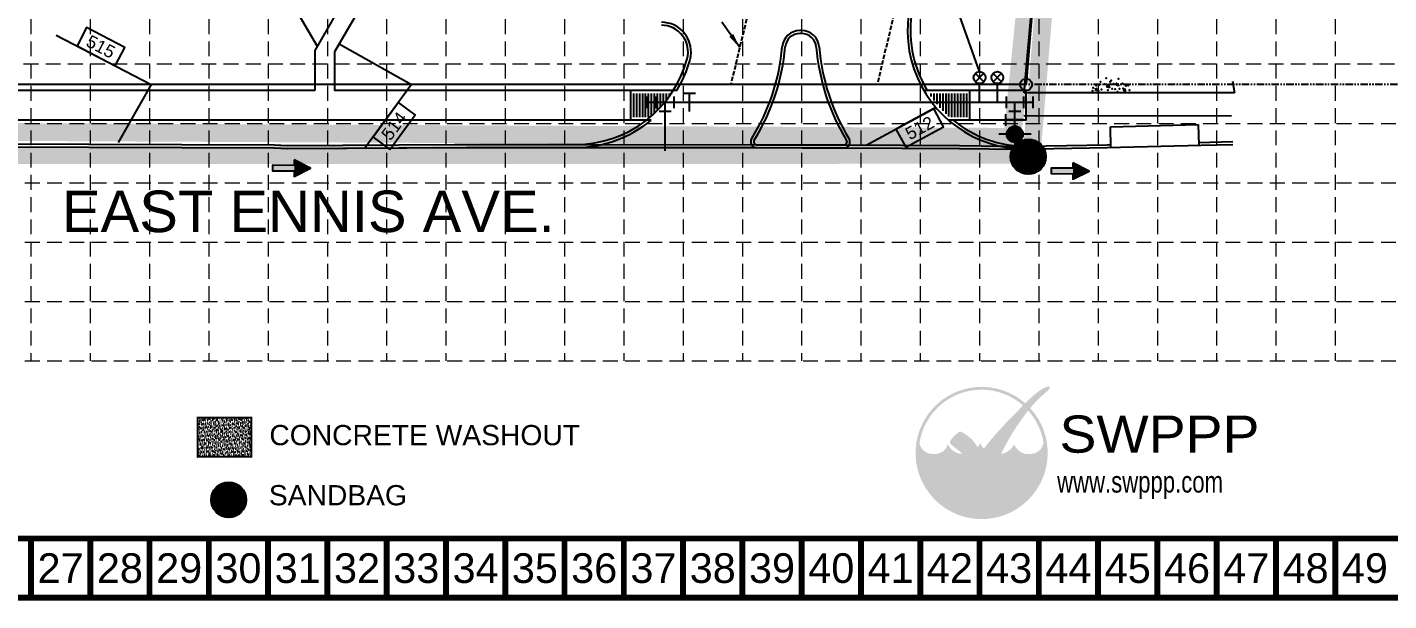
# Model space of a CAD drawing. Header units: inches. Extents: x -9366 to -8725, y -7062 to -6661.
# Drawn here: x -9096.4 to -8866.8, y -7062.1 to -6965.5 of the extents above; entities that cross this region are included whole.
import ezdxf
from ezdxf.enums import TextEntityAlignment as Align

# ---------------------------------------------------------------- set-up
doc = ezdxf.new("R2010")
doc.units = ezdxf.units.IN
doc.header["$MEASUREMENT"] = 0
for name, pattern in [('DASHED', [0.75, 0.5, -0.25]), ('HIDDEN', [0.375, 0.25, -0.125]), ('MEDDASH', [1, 0.75, -0.25]), ('PHANTOM', [2.5, 1.25, -0.25, 0.25, -0.25, 0.25, -0.25])]:
    doc.linetypes.add(name, pattern=pattern)
for name, color, linetype in [('ADJOINERS', 7, 'PHANTOM'), ('ARROWS', 252, 'Continuous'), ('BASE', 7, 'Continuous'), ('BOUNDARY', 1, 'Continuous'), ('EC', 7, 'DASHED'), ('ECURB', 2, 'Continuous'), ('FH', 7, 'Continuous'), ('FIRELANE', 2, 'MEDDASH'), ('FLOW', 7, 'Continuous'), ('GRID', 254, 'HIDDEN'), ('LEGEND', 7, 'Continuous'), ('LIMITS OF DISTURBANCE', 1, 'HIDDEN'), ('LOGO', 7, 'Continuous'), ('PCONT', 3, 'Continuous'), ('PCURB', 6, 'Continuous'), ('PSW', 7, 'Continuous'), ('PWAT', 3, 'Continuous'), ('SERVICES', 6, 'Continuous'), ('STNAME', 1, 'Continuous')]:
    doc.layers.add(name, color=color, linetype=linetype)
doc.styles.add("L200'", font='ARIAL.TTF', dxfattribs={"height": 0.001969})
doc.styles.add('LOGO1', font='ROCKEB.TTF', dxfattribs={"height": 25})
doc.styles.get("Standard").update_dxf_attribs({"font": 'ARIAL.TTF'})
doc.styles.add('TEXT100', font='simplex.shx', dxfattribs={"height": 1.76})
doc.dimstyles.get("Standard").update_dxf_attribs({"dimtxt": 0.18, "dimasz": 0.18, "dimexe": 0.18, "dimexo": 0.0625, "dimgap": 0.09, "dimtad": 0, "dimtih": 1, "dimtoh": 1, "dimdec": 4, "dimzin": 0, "dimdsep": 46, "dimtxsty": 'Standard', "dimcen": 0.09, "dimadec": 0, "dimazin": 0, "dimtfac": 1, "dimtdec": 4, "dimtofl": 0, "dimtmove": 0, "dimatfit": 3, "dimfxl": 0, "dimtolj": 1, "dimtzin": 0, "dimarcsym": 0})

# ---------------------------------------------------------------- blocks, each defined once
blk = doc.blocks.new('FP')
at = {"linetype": 'Continuous'}
for p, q in [((0, 0.0547), (0, 0.1094)), ((-0.1094, 0), (-0.0547, 0)), ((0.0547, 0), (0.1094, 0))]:
    blk.add_line(p, q, dxfattribs=at)
blk.add_circle((0, 0), 0.0547, dxfattribs=at)
blk = doc.blocks.new('new logo')
at = {"layer": 'LOGO'}
h = blk.add_hatch(color=170, dxfattribs=at)
h.paths.add_polyline_path([(67.4, 44.1), (66.8, 44.7), (66.3, 45.2), (66, 45.8), (65.5, 46.4), (65.1, 47.2), (64.7, 47.9), (64.4, 48.5), (64.2, 49), (63.9, 49.6), (63.7, 50.1), (63.3, 51), (62.9, 52), (62.6, 52.8), (62.4, 53.3), (62.2, 53.7), (62.1, 54.2), (61.9, 54.7), (61.7, 55.2), (61.5, 55.7), (61.3, 56.3), (61, 56.8), (60.8, 57.4), (60.5, 57.9), (60.2, 58.5), (60, 59.1), (59.7, 59.6), (59.3, 60.2), (59, 60.8), (58.7, 61.3), (58.3, 61.9), (58, 62.4), (57.6, 62.9), (57.3, 63.4), (56.9, 63.9), (56.6, 64.3), (56.3, 64.7), (55.9, 65.1), (55.6, 65.5), (55.2, 65.9), (54.9, 66.2), (54, 66.2), (52.9, 66.3), (52, 66.5), (51.5, 66.6), (50.9, 66.8), (50.3, 67), (49.4, 67.4), (48.3, 67.9), (47.3, 68.6), (46.5, 69.3), (45.7, 70), (45, 70.8), (44.4, 71.5), (44, 72.2), (43.6, 72.7), (43.4, 72.9), (43.2, 73.2), (43.1, 73.4), (43, 73.5), (42.8, 73.7), (42.7, 73.7), (42.7, 73.8), (42.6, 73.8), (42.5, 73.7), (42.5, 73.6), (42.4, 73.5), (42.4, 73.4), (42.3, 73.2), (42.2, 72.8), (42, 72.1), (41.7, 71.5), (41.4, 70.9), (41, 70.3), (40.5, 69.8), (40, 69.2), (39.4, 68.7), (38.8, 68.2), (38.1, 67.7), (37.3, 67.3), (36.5, 66.9), (35.7, 66.6), (34.9, 66.3), (34, 66.1), (33, 66), (31.9, 65.9), (30.8, 65.9), (29.6, 65.9), (28.6, 66), (27.6, 66.1), (26.7, 66.4), (25.8, 66.7), (25, 67.1), (24.1, 67.6), (23.2, 68.2), (22.4, 68.9), (21.8, 69.5), (21.4, 69.9), (21, 70.4), (20.6, 70.9), (20.2, 71.5), (19.9, 72.1), (19.5, 72.9), (19.2, 73.8), (18.9, 74.8, -0.595729), (106.3, 106.8), (107, 107.5), (107.5, 108), (108.1, 108.6, 37.93689), (112.3, 104.5), (112.1, 104.2), (111.6, 103.7), (111.1, 103.1), (110.6, 102.5, -0.146449), (123.6, 75), (123.3, 74.5), (123.1, 74), (122.9, 73.5), (122.8, 73.1), (122.5, 72.4), (122.2, 71.7), (121.9, 71.1), (121.5, 70.5), (121.1, 70), (120.7, 69.5), (120.2, 69), (119.6, 68.6), (119, 68.1), (118.4, 67.7), (117.8, 67.4), (117.1, 67), (116.5, 66.7), (115.8, 66.5), (115, 66.3), (114.3, 66.1), (113.5, 66), (112.7, 65.9), (111.9, 65.8), (111.1, 65.8), (110.3, 65.8), (109.4, 65.9), (108.6, 66), (107.7, 66.2), (106.8, 66.4), (105.9, 66.7), (105.1, 67.1), (104.3, 67.5), (103.5, 68), (102.8, 68.6), (102.1, 69.3), (101.4, 70), (100.8, 70.7), (100.2, 71.4), (99.8, 72), (99.5, 72.5), (99.4, 72.8), (99.3, 73), (99.1, 73.2), (99, 73.4), (98.9, 73.5), (98.8, 73.6), (98.7, 73.6), (98.6, 73.6), (98.5, 73.5), (98.4, 73.4), (98.4, 73.3), (98.3, 73.2), (98.2, 73), (98.1, 72.8), (97.8, 72.4), (97.4, 71.8), (96.9, 71.1), (96.4, 70.5), (95.9, 70.1), (95.4, 69.6), (94.8, 69.1), (94.2, 68.6), (93.5, 68.2), (92.8, 67.7), (91.9, 67.3), (91, 66.9), (90.1, 66.6), (89.4, 66.4), (88.6, 66.2), (87.8, 66.1), (87.6, 65.6), (87.4, 65.1), (87.1, 64.4), (86.9, 63.8), (86.6, 63), (86.3, 62.2), (85.9, 61.3), (85.6, 60.4), (85.3, 59.5), (84.9, 58.6), (84.6, 57.7), (84.2, 56.7), (83.9, 55.8), (83.5, 54.9), (83.2, 54), (82.9, 53.2), (82.6, 52.4), (82.3, 51.6), (82.1, 51), (81.9, 50.3), (81.6, 49.8), (81.3, 48.9), (80.9, 48.1), (80.5, 47.3), (80.1, 46.6), (79.6, 45.9), (79.1, 45.4), (78.6, 44.8), (78.1, 44.3), (77.6, 43.9), (77, 43.5), (76.5, 43.1), (75.9, 42.8), (75.3, 42.6), (74.6, 42.3), (73.7, 42.1), (73, 41.9), (72.2, 41.9), (71.6, 42), (70.9, 42.2), (70.1, 42.5), (69.4, 42.8), (68.7, 43.1), (68, 43.5)])
h.paths.add_polyline_path([(71.8, 72), (70.7, 73.9), (70.1, 75.2), (69.7, 74.3), (68.7, 72.6), (67.9, 71.7), (67.9, 71.5), (68.1, 71.2), (68.3, 71), (68.4, 70.8), (68.5, 70.6), (68.7, 70.4), (68.8, 70.2), (68.9, 70.1), (69, 70), (69.1, 69.8), (69.3, 69.7), (69.4, 69.7), (69.5, 69.6), (69.6, 69.5), (69.7, 69.5), (69.8, 69.4), (69.9, 69.4), (70.1, 69.3), (70.2, 69.3), (70.3, 69.2), (70.4, 69.2), (70.5, 69.2), (70.6, 69.2), (70.8, 69.2), (70.9, 69.2), (71, 69.2), (71.1, 69.2), (71.2, 69.2), (71.3, 69.2), (71.4, 69.2), (71.5, 69.2), (71.6, 69.2), (71.7, 69.3), (71.8, 69.3), (71.9, 69.3), (72, 69.4), (72.1, 69.5), (72.2, 69.5), (72.3, 69.6), (72.5, 69.6), (72.6, 69.7), (72.7, 69.8), (72.8, 69.9), (72.9, 70), (73, 70.1), (73.1, 70.2), (73.2, 70.3), (73.3, 70.4), (72.5, 71.1)], flags=17)
blk.add_hatch(color=240, dxfattribs=at).paths.add_polyline_path([(117.7, 117.3), (118.9, 118.2), (119.8, 118.9), (120.6, 119.5), (121.3, 119.9), (121.9, 120.3), (122.4, 120.6), (122.8, 120.9), (123.1, 121.1), (123.4, 121.3), (123.7, 121.4), (124, 121.6), (124.2, 121.7), (124.4, 121.8), (124.6, 121.9), (124.8, 121.9), (125, 122), (125.2, 122.1), (125.4, 122.2), (125.6, 122.2), (125.8, 122.3), (125.9, 122.4), (126.1, 122.4), (126.3, 122.5), (126.4, 122.5), (126.6, 122.6), (126.7, 122.6), (126.8, 122.7), (126.9, 122.7), (127.1, 122.7), (127.2, 122.8), (127.3, 122.8), (127.4, 122.8), (127.5, 122.8), (127.6, 122.8), (127.7, 122.8), (127.8, 122.8), (127.9, 122.8), (128, 122.8), (128.1, 122.8), (128.1, 122.8), (128.2, 122.8), (128.3, 122.8), (128.4, 122.8), (128.4, 122.7), (128.5, 122.7), (128.5, 122.7), (128.6, 122.7), (128.6, 122.6), (128.7, 122.6), (128.7, 122.6), (128.7, 122.5), (128.7, 122.5), (128.8, 122.4), (128.8, 122.4), (128.8, 122.3), (128.8, 122.3), (128.8, 122.2), (128.8, 122.1), (128.8, 122.1), (128.8, 122), (128.8, 121.9), (128.8, 121.8), (128.8, 121.8), (128.8, 121.7), (128.8, 121.6), (128.7, 121.5), (128.7, 121.4), (128.7, 121.3), (128.6, 121.3), (128.6, 121.2), (128.5, 121.1), (128.4, 121), (128.4, 120.8), (128.3, 120.7), (128.2, 120.6), (128.1, 120.4), (128, 120.3), (127.8, 120.1), (127.7, 120), (127.6, 119.8), (127.4, 119.6), (127.3, 119.4), (127.1, 119.2), (126.8, 119), (126.6, 118.8), (126.3, 118.5), (125.9, 118.2), (125.5, 117.9), (125.1, 117.5), (124.6, 117), (124, 116.6), (123.5, 116.1), (122.9, 115.6), (122.3, 115.1), (121.7, 114.5), (121.1, 114), (120.6, 113.5), (120, 113), (119.5, 112.5), (119, 112), (118.5, 111.5), (118, 111), (117.5, 110.5), (117, 109.9), (116.5, 109.4), (116, 108.8), (115.5, 108.3), (115, 107.7), (114.5, 107.1), (114, 106.6), (113.5, 106), (113, 105.4), (112.5, 104.8), (112.1, 104.2), (111.6, 103.7), (111.1, 103.1), (110.6, 102.4), (110.1, 101.8), (109.6, 101.1), (109, 100.4), (108.5, 99.7), (107.9, 98.9), (107.3, 98.1), (106.7, 97.3), (106, 96.4), (105.4, 95.6), (104.8, 94.7), (104.2, 93.9), (103.6, 93.1), (103.1, 92.3), (102.5, 91.5), (102, 90.6), (101.4, 89.8), (100.9, 89), (100.3, 88.2), (99.8, 87.3), (99.2, 86.5), (98.6, 85.6), (98.1, 84.7), (97.5, 83.8), (96.9, 82.9), (96.4, 82), (95.9, 81.1), (95.4, 80.3), (94.9, 79.5), (94.5, 78.7), (94, 78), (93.6, 77.2), (93.2, 76.5), (92.8, 75.8), (92.4, 75), (92, 74.3), (91.6, 73.5), (91.2, 72.8), (90.8, 72), (90.4, 71.3), (90, 70.6), (89.6, 69.9), (89.3, 69.3), (89, 68.7), (88.8, 68.2), (88.5, 67.7), (88.3, 67.3), (88.1, 66.9), (88, 66.5), (87.8, 66.1), (87.6, 65.6), (87.4, 65.1), (87.1, 64.4), (86.9, 63.8), (86.6, 63), (86.3, 62.2), (85.9, 61.3), (85.6, 60.4), (85.3, 59.5), (84.9, 58.6), (84.6, 57.7), (84.2, 56.7), (83.9, 55.8), (83.5, 54.9), (83.2, 54), (82.9, 53.2), (82.6, 52.4), (82.3, 51.6), (82.1, 51), (81.9, 50.3), (81.6, 49.8), (81.4, 49.2), (81.2, 48.7), (81, 48.3), (80.8, 47.9), (80.6, 47.5), (80.4, 47.1), (80.2, 46.7), (80, 46.4), (79.7, 46.1), (79.5, 45.8), (79.2, 45.5), (79, 45.2), (78.7, 44.9), (78.5, 44.7), (78.2, 44.4), (78, 44.2), (77.7, 44), (77.4, 43.8), (77.2, 43.6), (76.9, 43.4), (76.6, 43.2), (76.3, 43), (76, 42.9), (75.7, 42.7), (75.5, 42.6), (75.2, 42.5), (74.9, 42.4), (74.6, 42.3), (74.3, 42.2), (74, 42.1), (73.8, 42.1), (73.5, 42), (73.2, 42), (73, 41.9), (72.7, 41.9), (72.5, 41.9), (72.2, 41.9), (72, 42), (71.8, 42), (71.5, 42.1), (71.3, 42.1), (71.1, 42.2), (70.8, 42.2), (70.6, 42.3), (70.4, 42.4), (70.1, 42.5), (69.9, 42.6), (69.6, 42.7), (69.4, 42.8), (69.2, 42.9), (68.9, 43), (68.7, 43.1), (68.5, 43.2), (68.2, 43.4), (68, 43.6), (67.8, 43.7), (67.6, 43.9), (67.4, 44.1), (67.2, 44.3), (67, 44.5), (66.8, 44.7), (66.6, 44.9), (66.5, 45.1), (66.3, 45.4), (66.1, 45.6), (65.9, 45.9), (65.7, 46.2), (65.4, 46.6), (65.2, 47), (65, 47.4), (64.7, 47.9), (64.4, 48.5), (64.2, 49), (63.9, 49.6), (63.7, 50.1), (63.4, 50.7), (63.2, 51.3), (63, 51.8), (62.8, 52.3), (62.6, 52.8), (62.4, 53.3), (62.2, 53.7), (62.1, 54.2), (61.9, 54.7), (61.7, 55.2), (61.5, 55.7), (61.3, 56.3), (61, 56.8), (60.8, 57.4), (60.5, 57.9), (60.2, 58.5), (60, 59.1), (59.7, 59.6), (59.3, 60.2), (59, 60.8), (58.7, 61.3), (58.3, 61.9), (58, 62.4), (57.6, 62.9), (57.3, 63.4), (56.9, 63.9), (56.6, 64.3), (56.3, 64.7), (55.9, 65.1), (55.6, 65.5), (55.2, 65.9), (54.9, 66.3), (54.5, 66.6), (54.1, 67), (53.7, 67.4), (53.3, 67.8), (52.8, 68.1), (52.4, 68.5), (51.9, 68.9), (51.4, 69.3), (50.9, 69.7), (50.5, 70), (50, 70.4), (49.5, 70.8), (49.1, 71.1), (48.7, 71.5), (48.2, 71.8), (47.8, 72.1), (47.5, 72.4), (47.1, 72.7), (46.8, 72.9), (46.6, 73.1), (46.3, 73.3), (46.1, 73.5), (45.9, 73.6), (45.7, 73.8), (45.6, 73.9), (45.5, 74), (45.3, 74.2), (45.2, 74.3), (45.1, 74.4), (45, 74.6), (45, 74.7), (44.9, 74.8), (44.8, 75), (44.8, 75.1), (44.8, 75.2), (44.7, 75.4), (44.7, 75.5), (44.7, 75.7), (44.7, 75.8), (44.7, 76), (44.7, 76.1), (44.7, 76.3), (44.8, 76.4), (44.8, 76.6), (44.9, 76.7), (44.9, 76.9), (45, 77.1), (45.1, 77.2), (45.2, 77.4), (45.3, 77.6), (45.4, 77.8), (45.6, 78), (45.7, 78.2), (45.9, 78.5), (46.1, 78.7), (46.3, 79), (46.6, 79.3), (46.8, 79.5), (47.1, 79.8), (47.3, 80.1), (47.6, 80.4), (47.9, 80.7), (48.2, 81), (48.5, 81.3), (48.8, 81.6), (49.2, 81.9), (49.5, 82.2), (49.8, 82.5), (50.1, 82.7), (50.4, 83), (50.7, 83.2), (51, 83.4), (51.2, 83.6), (51.5, 83.8), (51.7, 83.9), (51.9, 84.1), (52.1, 84.2), (52.2, 84.3), (52.4, 84.4), (52.5, 84.5), (52.7, 84.5), (52.8, 84.6), (53, 84.6), (53.1, 84.6), (53.2, 84.7), (53.3, 84.7), (53.5, 84.7), (53.6, 84.7), (53.7, 84.7), (53.8, 84.7), (54, 84.7), (54.1, 84.6), (54.2, 84.6), (54.3, 84.5), (54.5, 84.5), (54.6, 84.4), (54.7, 84.4), (54.9, 84.3), (55, 84.2), (55.2, 84.1), (55.3, 84.1), (55.5, 84), (55.7, 83.9), (55.9, 83.7), (56.1, 83.6), (56.4, 83.4), (56.7, 83.2), (57, 83), (57.3, 82.8), (57.7, 82.5), (58, 82.3), (58.4, 82), (58.8, 81.7), (59.2, 81.4), (59.6, 81.1), (60, 80.8), (60.4, 80.5), (60.8, 80.2), (61.2, 79.9), (61.5, 79.6), (61.9, 79.3), (62.3, 78.9), (62.6, 78.6), (63, 78.3), (63.3, 77.9), (63.7, 77.5), (64, 77.2), (64.3, 76.8), (64.6, 76.4), (64.9, 76), (65.2, 75.6), (65.5, 75.2), (65.8, 74.8), (66.1, 74.4), (66.4, 74), (66.7, 73.6), (66.9, 73.2), (67.2, 72.8), (67.4, 72.5), (67.6, 72.1), (67.8, 71.8), (67.9, 71.5), (68.1, 71.2), (68.3, 71), (68.4, 70.8), (68.5, 70.6), (68.7, 70.4), (68.8, 70.2), (68.9, 70.1), (69, 70), (69.1, 69.8), (69.3, 69.7), (69.4, 69.7), (69.5, 69.6), (69.6, 69.5), (69.7, 69.5), (69.8, 69.4), (69.9, 69.4), (70.1, 69.3), (70.2, 69.3), (70.3, 69.2), (70.4, 69.2), (70.5, 69.2), (70.6, 69.2), (70.8, 69.2), (70.9, 69.2), (71, 69.2), (71.1, 69.2), (71.2, 69.2), (71.3, 69.2), (71.4, 69.2), (71.5, 69.2), (71.6, 69.2), (71.7, 69.3), (71.8, 69.3), (71.9, 69.3), (72, 69.4), (72.1, 69.5), (72.2, 69.5), (72.3, 69.6), (72.5, 69.6), (72.6, 69.7), (72.7, 69.8), (72.8, 69.9), (72.9, 70), (73, 70.1), (73.1, 70.2), (73.2, 70.3), (73.3, 70.5), (73.5, 70.6), (73.6, 70.8), (73.7, 70.9), (73.9, 71.1), (74, 71.3), (74.2, 71.5), (74.3, 71.8), (74.5, 72), (74.7, 72.3), (74.9, 72.6), (75.1, 72.8), (75.3, 73.1), (75.6, 73.5), (75.8, 73.8), (76.1, 74.1), (76.4, 74.5), (76.7, 74.9), (77, 75.3), (77.3, 75.7), (77.7, 76.1), (78, 76.5), (78.4, 77), (78.8, 77.4), (79.2, 77.9), (79.6, 78.4), (80, 78.9), (80.5, 79.5), (81, 80), (81.5, 80.6), (82, 81.1), (82.5, 81.7), (83, 82.3), (83.6, 82.9), (84.1, 83.5), (84.7, 84.1), (85.2, 84.7), (85.7, 85.3), (86.2, 85.8), (86.7, 86.4), (87.2, 86.9), (87.7, 87.4), (88.1, 87.9), (88.6, 88.5), (89.1, 89), (89.5, 89.5), (90, 90.1), (90.5, 90.6), (91, 91.2), (91.5, 91.7), (92.1, 92.3), (92.6, 92.9), (93.2, 93.5), (93.8, 94.1), (94.4, 94.8), (95, 95.4), (95.6, 96), (96.3, 96.7), (96.9, 97.3), (97.6, 98), (98.2, 98.6), (98.8, 99.2), (99.4, 99.8), (100, 100.3), (100.5, 100.9), (101.1, 101.4), (101.6, 102), (102.1, 102.5), (102.7, 103.1), (103.2, 103.6), (103.7, 104.1), (104.2, 104.7), (104.8, 105.2), (105.3, 105.8), (105.9, 106.3), (106.4, 106.9), (107, 107.5), (107.5, 108), (108.1, 108.6), (108.7, 109.2), (109.3, 109.8), (109.9, 110.3), (110.4, 110.9), (111, 111.5), (111.6, 112), (112.2, 112.6), (112.8, 113.1), (113.4, 113.6), (114, 114.2), (114.6, 114.7), (115.3, 115.3), (116, 115.9), (116.8, 116.6)])
at = {"layer": 'LOGO', "style": 'LOGO1'}
for s, height, width, p in [('SWPPP', 31.32, 1.115, (137, 67)), ('www.swppp.com', 18.112, 0.77, (135, 33.4))]:
    blk.add_text(s, height=height, dxfattribs=dict(at, width=width)).set_placement(p)
blk = doc.blocks.new('arrow')
blk.add_lwpolyline([(-67, -25.4), (-59.3, -25.4), (-59.6, -56.1), (-51.9, -56.2), (-51.6, -25.5), (-44, -25.5), (-55.3, -2.4), (-67, -25.4)], close=True)
at = {"color": 254}
for points in [[(-44, -25.5), (-67, -25.4), (-55.3, -2.4), (-67, -25.4)], [(-59.6, -56.1), (-51.9, -56.2), (-59.3, -25.4), (-51.6, -25.5)]]:
    blk.add_solid(points, dxfattribs=at)

msp = doc.modelspace()

# ---------------------------------------------------------------- hatches: boundary and pattern name
h = msp.add_hatch()
h.set_pattern_fill('ANSI31', color=3, style=0)
h.set_pattern_definition([(45, (134.87233, 57.83384), (-0.0883883476, 0.0883883476), [])])
edge = h.paths.add_edge_path()
edge.add_arc((-8927.59, -6987.3), 2.97, 0, 360)
h = msp.add_hatch()
h.set_pattern_fill('ANSI31', color=3, style=0)
edge = h.paths.add_edge_path()
edge.add_arc((-9062.46, -7045.13), 2.97, 0, 360)
at = {"layer": 'BASE'}
h = msp.add_hatch(dxfattribs=at)
h.set_pattern_fill('AR-SAND', color=30, scale=0.263744, style=0)
h.set_pattern_definition([(37.5, (-8844.48437, -7057.66124), (-0.0166141, 0.50818815), [0, -0.4008908, 0, -0.44836475, 0, -0.42858395]), (7.5, (-8844.4844, -7057.66124), (0.466768, 0.744324), [0, -0.21627005, 0, -0.36132924, 0, -0.1384656]), (327.5, (-8844.80878, -7057.66124), (0.8213361, 0.0014925), [0, -0.131872, 0, -0.47473914, 0, -0.6197983]), (317.5, (-8844.8088, -7057.66124), (0.7928478, 0.2314816), [0, -0.065936, 0, -0.3112179, 0, -0.35605436])])
h.paths.add_polyline_path([(-9058.64, -7037.88), (-9058.64, -7031.29), (-9067.67, -7031.29), (-9067.67, -7037.88)])

# ---------------------------------------------------------------- linework, layer by layer
at = {"color": 3}
for centre in [(-8927.59, -6987.3), (-9062.46, -7045.13)]:
    msp.add_circle(centre, 2.97, dxfattribs=at)
at = {"layer": 'ADJOINERS'}
msp.add_line((-8820.31, -6975.15), (-8927.95, -6975.15), dxfattribs=at)
at = {"layer": 'BASE', "const_width": 1}
for points in [[(-9365.81, -7061.64), (-8725.81, -7061.64), (-8725.81, -6661.64), (-9365.81, -6661.64)], [(-9355.83, -7051.64), (-8735.78, -7051.66), (-8735.79, -6671.64), (-9355.7, -6671.63)]]:
    msp.add_lwpolyline(points, close=True, dxfattribs=at)
at = {"layer": 'BASE', "color": 30, "const_width": 0.33}
msp.add_lwpolyline([(-9067.67, -7037.88), (-9058.64, -7037.88), (-9058.64, -7031.29), (-9067.67, -7031.29)], close=True, dxfattribs=at)
at = {"layer": 'BASE', "const_width": 1}
for points in [[(-9095.81, -7061.64), (-9095.81, -7051.64)], [(-9085.81, -7061.64), (-9085.81, -7051.64)], [(-9075.81, -7061.64), (-9075.81, -7051.64)], [(-9065.81, -7061.64), (-9065.81, -7051.64)], [(-9055.81, -7061.64), (-9055.81, -7051.64)], [(-9045.81, -7061.64), (-9045.81, -7051.64)], [(-9035.81, -7061.64), (-9035.81, -7051.64)], [(-9025.81, -7061.64), (-9025.81, -7051.64)], [(-9015.81, -7061.64), (-9015.81, -7051.64)], [(-9005.81, -7061.64), (-9005.81, -7051.64)], [(-8995.81, -7061.64), (-8995.81, -7051.64)], [(-8985.81, -7061.64), (-8985.81, -7051.64)], [(-8975.81, -7061.64), (-8975.81, -7051.64)], [(-8965.81, -7061.64), (-8965.81, -7051.64)], [(-8955.81, -7061.64), (-8955.81, -7051.64)], [(-8945.81, -7061.64), (-8945.81, -7051.64)], [(-8935.81, -7061.64), (-8935.81, -7051.64)], [(-8925.81, -7061.64), (-8925.81, -7051.64)], [(-8915.81, -7061.64), (-8915.81, -7051.64)], [(-8905.81, -7061.64), (-8905.81, -7051.64)], [(-8895.81, -7061.64), (-8895.81, -7051.64)], [(-8885.81, -7061.64), (-8885.81, -7051.64)], [(-8875.81, -7061.64), (-8875.81, -7051.64)]]:
    msp.add_lwpolyline(points, dxfattribs=at)
at = {"layer": 'BOUNDARY', "color": 250}
for p, q in [((-8916.67, -6834.48), (-8927.95, -6975.15)), ((-8927.95, -6975.15), (-9168.46, -6975.15))]:
    msp.add_line(p, q, dxfattribs=at)
msp.add_circle((-8927.95, -6975.15), 1, dxfattribs=at)
at = {"layer": 'EC', "color": 200, "linetype": 'Continuous', "const_width": 3}
for points in [[(-8928.64, -6983.52), (-8930.22, -6983.52), (-8928.24, -6963.91)], [(-9112.37, -6983.08), (-8928.63, -6983.97), (-8928.63, -6983.97)]]:
    msp.add_lwpolyline(points, dxfattribs=at)
at = {"layer": 'ECURB', "color": 7}
for p, q in [((-8928.28, -6976.52), (-8926.3, -6954.59)), ((-8893.11, -6974.6), (-8892.78, -6976.57)), ((-8892.78, -6976.57), (-8928.28, -6976.52)), ((-8915.97, -6975.8), (-8916.35, -6975.99)), ((-8916.35, -6975.99), (-8916.1, -6976.23)), ((-8916.1, -6976.23), (-8915.97, -6975.8)), ((-8914.38, -6975.55), (-8914.08, -6975.01)), ((-8913.89, -6975.68), (-8914.38, -6975.55)), ((-8914.08, -6975.01), (-8913.89, -6975.68)), ((-8912.6, -6975.37), (-8912.53, -6974.95)), ((-8912.24, -6975.32), (-8912.6, -6975.37)), ((-8912.53, -6974.95), (-8912.24, -6975.32)), ((-8911.38, -6975.8), (-8911.5, -6976.29)), ((-8911.5, -6976.29), (-8911.13, -6976.23)), ((-8911.13, -6976.23), (-8911.38, -6975.8)), ((-8892.78, -6976.57), (-8892.78, -6976.57)), ((-8893.31, -6980.49, 511.75), (-8928.34, -6980.42, 511.75)), ((-9107.27, -6985.11), (-9054.71, -6985.31)), ((-9107.23, -6985.61), (-9054.72, -6985.81)), ((-9054.72, -6985.81), (-9052.58, -6985.94)), ((-9054.71, -6985.31), (-9052.57, -6985.44)), ((-9052.58, -6985.94), (-9022.37, -6985.76)), ((-9024.39, -6985.27), (-9022.37, -6985.26)), ((-9022.37, -6985.26), (-9012.42, -6985.24)), ((-9022.37, -6985.76), (-9012.42, -6985.74)), ((-9012.42, -6985.24), (-9003.97, -6985.25)), ((-9012.42, -6985.74), (-9003.97, -6985.75)), ((-9003.97, -6985.25), (-8973.4, -6985.28)), ((-9003.97, -6985.75), (-8973.4, -6985.78)), ((-8973.4, -6985.28), (-8965.72, -6985.29)), ((-8973.4, -6985.78), (-8965.72, -6985.79)), ((-8965.72, -6985.29), (-8958.67, -6985.32)), ((-8965.72, -6985.79), (-8958.67, -6985.82)), ((-8958.67, -6985.32), (-8939.18, -6985.41)), ((-8958.67, -6985.82), (-8939.18, -6985.91)), ((-8939.18, -6985.41), (-8927.98, -6985.57)), ((-8939.18, -6985.91), (-8929.21, -6986.05)), ((-8929.21, -6986.05), (-8914.26, -6985.78)), ((-8927.98, -6985.53), (-8914.27, -6985.28)), ((-8914.27, -6985.28), (-8913.67, -6985.26)), ((-8898.85, -6984.89), (-8893.08, -6984.73)), ((-8898.44, -6985.38), (-8893.06, -6985.23))]:
    msp.add_line(p, q, dxfattribs=at)
at = {"layer": 'ECURB', "color": 5}
for p, q in [((-8913.73, -6982.26), (-8898.93, -6981.89)), ((-8913.66, -6985.77), (-8913.73, -6982.26)), ((-8898.93, -6981.89), (-8898.83, -6985.39)), ((-8914.26, -6985.78), (-8898.44, -6985.38))]:
    msp.add_line(p, q, dxfattribs=at)
at = {"layer": 'ECURB', "color": 7}
for p in [(-8915.42, -6974.7), (-8914.44, -6974.09), (-8913.77, -6974.7), (-8913.58, -6974.46), (-8912.36, -6974.21), (-8916.77, -6976.23), (-8916.64, -6975.68), (-8916.16, -6975.32), (-8915.74, -6976.23), (-8915.61, -6975.2), (-8915.24, -6975.99), (-8914.75, -6975.07), (-8914.19, -6976.12), (-8913.46, -6975.87), (-8913.22, -6975.01), (-8912.91, -6975.93), (-8912.72, -6974.95), (-8912.53, -6976.35), (-8912.17, -6975.87), (-8911.67, -6974.95), (-8911.57, -6975.8), (-8911.13, -6975.37), (-8910.71, -6975.32), (-8910.52, -6976.12)]:
    msp.add_point(p, dxfattribs=at)
at = {"layer": 'FH', "const_width": 1.37, "flags": 128}
msp.add_lwpolyline([(-8929.16, -6983.51, 1), (-8930.52, -6983.52, 1)], format="xyb", close=True, dxfattribs=at)
at = {"layer": 'FH'}
msp.add_circle((-8929.84, -6983.52), 1.37, dxfattribs=at)
at = {"layer": 'FIRELANE', "color": 250}
for p, q in [((-8964.6, -6920.39), (-8977.76, -6975.15)), ((-8941.13, -6925.4), (-8953.08, -6975.15))]:
    msp.add_line(p, q, dxfattribs=at)
at = {"layer": 'GRID', "color": 252, "linetype": 'HIDDEN', "lineweight": 0, "ltscale": 10}
for p, q in [((-9095.81, -6671.64), (-9095.81, -7021.69)), ((-9085.81, -6671.64), (-9085.81, -7021.69)), ((-9075.81, -6671.64), (-9075.81, -7021.69)), ((-9065.81, -6671.64), (-9065.81, -7021.69)), ((-9055.81, -6671.64), (-9055.81, -7021.69)), ((-9045.81, -6671.64), (-9045.81, -7021.69)), ((-9035.81, -6671.64), (-9035.81, -7021.69)), ((-9025.81, -6671.64), (-9025.81, -7021.69)), ((-9015.81, -6671.64), (-9015.81, -7021.69)), ((-9005.81, -6671.64), (-9005.81, -7021.69)), ((-8995.81, -6671.64), (-8995.81, -7021.69)), ((-8985.81, -6671.64), (-8985.81, -7021.69)), ((-8975.81, -6671.64), (-8975.81, -7021.69)), ((-8965.81, -6671.64), (-8965.81, -7021.69)), ((-8955.81, -6671.64), (-8955.81, -7021.69)), ((-8945.81, -6671.64), (-8945.81, -7021.69)), ((-8935.81, -6671.64), (-8935.81, -7021.69)), ((-8925.81, -6671.64), (-8925.81, -7021.69)), ((-8915.81, -6671.64), (-8915.81, -7021.69)), ((-8905.81, -6671.64), (-8905.81, -7021.69)), ((-8895.81, -6671.64), (-8895.81, -7021.69)), ((-8885.81, -6671.64), (-8885.81, -7021.69)), ((-8875.81, -6671.64), (-8875.81, -7021.69)), ((-9355.81, -6971.64), (-8735.81, -6971.64)), ((-9355.58, -6981.69), (-8735.58, -6981.69)), ((-9355.58, -6991.69), (-8735.58, -6991.69)), ((-9355.58, -7001.69), (-8735.58, -7001.69)), ((-9355.58, -7011.69), (-8735.58, -7011.69)), ((-9355.58, -7021.69), (-8735.58, -7021.69))]:
    msp.add_line(p, q, dxfattribs=at)
at = {"layer": 'LIMITS OF DISTURBANCE', "ltscale": 50, "const_width": 3}
msp.add_lwpolyline([(-8927.02, -6987.04), (-8914.18, -6832.27), (-8931.7, -6832.45), (-8931.74, -6706.07), (-8815.35, -6714.92), (-8815.91, -6705.73), (-8820.91, -6700.85), (-8827.49, -6699.04), (-8976.52, -6691.21), (-9065.91, -6691.5), (-9154.25, -6691.72), (-9177.27, -6701.45), (-9182.79, -6707.79), (-9186.29, -6725.4), (-9185.13, -6963.57, 0.254888), (-9174.03, -6983.7), (-9170.71, -6985.15), (-9110.92, -6987.06), (-8929.04, -6987)], format="xyb", close=True, dxfattribs=at)
at = {"layer": 'PCONT', "color": 35}
for p, q in [((-9056.75, -6952.94), (-9047.53, -6968.69)), ((-8954.91, -6985.34), (-8943.18, -6979))]:
    msp.add_line(p, q, dxfattribs=at)
at = {"layer": 'PCONT', "color": 35, "elevation": 515}
msp.add_lwpolyline([(-9091.54, -6966.82), (-9075.51, -6975.15), (-9081.07, -6984.92)], dxfattribs=at)
msp.add_lwpolyline([(-9088.04, -6968.64), (-9081.61, -6971.98), (-9080, -6968.88), (-9086.43, -6965.53)], close=True, dxfattribs=at)
at = {"layer": 'PCONT', "color": 35}
msp.add_lwpolyline([(-9043.84, -6968.31), (-9031.61, -6975.15), (-9039.47, -6985.86)], dxfattribs=at)
for points in [[(-9035.29, -6986.08), (-9031, -6980.24), (-9033.82, -6978.17), (-9038.11, -6984.01)], [(-8948.25, -6985.72), (-8941.87, -6982.28), (-8943.54, -6979.2), (-8949.92, -6982.64)]]:
    msp.add_lwpolyline(points, close=True, dxfattribs=at)
at = {"layer": 'PCURB', "color": 7}
for p, q in [((-8965.84, -6966.03), (-8966.1, -6966.03)), ((-8965.84, -6966.53), (-8966.1, -6966.53)), ((-9052.57, -6985.44), (-9024.39, -6985.27)), ((-9052.56, -6985.94), (-9024.38, -6985.77))]:
    msp.add_line(p, q, dxfattribs=at)
for centre, radius, start, end in [((-8927.95, -6966.03), 20, 127.9164, 269.9103), ((-8927.95, -6966.03), 19.5, 127.9164, 211.2964), ((-8989.47, -6969.65), 5, 344.9101, 90), ((-8989.47, -6969.65), 4.5, 344.9101, 90), ((-8966.1, -6969.03), 3, 90, 175.0392), ((-8966.1, -6969.03), 2.5, 90, 175.0392), ((-8965.84, -6969.03), 3, 4.5281, 90), ((-8965.84, -6969.03), 2.5, 4.5281, 90), ((-9003.95, -6965.75), 35, 328.0852, 355.0392), ((-9003.95, -6965.75), 35.5, 328.0852, 355.0392), ((-8927.95, -6966.03), 35.5, 184.5281, 211.457), ((-8927.95, -6966.03), 35, 184.5281, 211.457), ((-9003.95, -6965.75), 19.5, 269.9406, 344.9101), ((-9003.95, -6965.75), 20, 328.6155, 344.9101), ((-9003.95, -6965.75), 20, 269.9406, 309.5761), ((-8927.95, -6966.03), 19.5, 230.8844, 269.9103), ((-8973.4, -6984.78), 1, 148.0852, 269.9406), ((-8973.4, -6984.78), 0.5, 148.0852, 269.9406), ((-8958.66, -6984.82), 1, 269.7296, 31.457), ((-8958.66, -6984.82), 0.5, 269.7296, 31.457)]:
    msp.add_arc(centre, radius, start, end, dxfattribs=at)
at = {"layer": 'PSW', "color": 7}
for p, q in [((-9040.92, -6957.24), (-9047.94, -6969.41)), ((-9038.32, -6958.74), (-9044.62, -6969.66)), ((-9047.94, -6969.41), (-9047.94, -6976.16)), ((-9044.62, -6969.66), (-9044.62, -6976.16)), ((-9047.94, -6976.16), (-9167.46, -6976.16)), ((-8993.68, -6976.16), (-9044.62, -6976.16)), ((-8986.88, -6976.16), (-8994.68, -6976.16)), ((-8994.68, -6976.16), (-8994.68, -6981.16)), ((-8994.18, -6976.66), (-8994.18, -6980.66)), ((-8993.68, -6976.66), (-8993.68, -6980.66)), ((-8993.18, -6976.66), (-8993.18, -6980.66)), ((-8992.68, -6976.66), (-8992.68, -6980.66)), ((-8992.18, -6976.66), (-8992.18, -6980.66)), ((-8991.68, -6976.66), (-8991.68, -6980.66)), ((-8991.18, -6976.66), (-8991.18, -6980.48)), ((-8990.68, -6976.66), (-8990.68, -6980.04)), ((-8990.18, -6976.66), (-8990.18, -6979.55)), ((-8989.68, -6976.66), (-8989.68, -6979.04)), ((-8989.18, -6976.66), (-8989.18, -6978.48)), ((-8988.68, -6976.66), (-8988.68, -6977.87)), ((-8988.18, -6976.66), (-8988.18, -6977.21)), ((-8937.46, -6976.16), (-8945.2, -6976.16)), ((-8943.96, -6977.17), (-8943.96, -6976.66)), ((-8943.46, -6977.85), (-8943.46, -6976.66)), ((-8942.96, -6978.48), (-8942.96, -6976.66)), ((-8942.46, -6979.06), (-8942.46, -6976.66)), ((-8941.96, -6979.6), (-8941.96, -6976.66)), ((-8941.46, -6980.1), (-8941.46, -6976.66)), ((-8940.96, -6980.56), (-8940.96, -6976.66)), ((-8940.46, -6980.66), (-8940.46, -6976.66)), ((-8939.96, -6980.66), (-8939.96, -6976.66)), ((-8939.46, -6980.66), (-8939.46, -6976.66)), ((-8938.96, -6980.66), (-8938.96, -6976.66)), ((-8938.46, -6980.66), (-8938.46, -6976.66)), ((-8937.96, -6980.66), (-8937.96, -6976.66)), ((-8927.95, -6976.16), (-8937.46, -6976.16)), ((-8937.46, -6981.16), (-8937.46, -6976.16)), ((-8927.95, -6981.16), (-8927.95, -6976.16)), ((-8993.68, -6981.16), (-9169.54, -6981.16)), ((-8991.21, -6981.16), (-8994.68, -6981.16)), ((-8937.46, -6981.16), (-8941.03, -6981.16)), ((-8927.95, -6981.16), (-8937.46, -6981.16))]:
    msp.add_line(p, q, dxfattribs=at)
at = {"layer": 'PWAT', "color": 4}
for p, q in [((-8985.73, -6976.62), (-8983.73, -6976.62)), ((-8984.73, -6979.68), (-8984.73, -6976.62)), ((-8991.89, -6977.15), (-8991.89, -6979.15)), ((-8926.78, -6978.15), (-8991.89, -6978.15)), ((-8990.33, -6977.15), (-8990.33, -6979.15)), ((-8988.83, -6986.34, 476.16), (-8988.83, -6978.15)), ((-8987.33, -6979.15), (-8987.33, -6977.15)), ((-8931.34, -6977.15, -476.16), (-8931.34, -6979.15, -476.16)), ((-8929.84, -6983.52, -164.35), (-8929.84, -6978.15, -476.16)), ((-8928.34, -6979.15, -476.16), (-8928.34, -6977.15, -476.16)), ((-8926.78, -6979.15, -476.16), (-8926.78, -6977.15, -476.16)), ((-8989.83, -6979.65), (-8987.83, -6979.65)), ((-8931.37, -6982.12, -303.54), (-8931.37, -6980.12, -303.54)), ((-8928.31, -6981.12, -303.54), (-8931.37, -6981.12, -303.54)), ((-8930.84, -6979.65, -476.16), (-8928.84, -6979.65, -476.16))]:
    msp.add_line(p, q, dxfattribs=at)
at = {"layer": 'SERVICES', "color": 250}
for p, q in [((-8935.8, -6972.97), (-8965.01, -6890.12)), ((-8936.51, -6974.67), (-8935.08, -6973.25)), ((-8935.09, -6974.67), (-8936.51, -6973.26)), ((-8933.51, -6974.67), (-8932.08, -6973.25)), ((-8932.09, -6974.67), (-8933.51, -6973.26)), ((-8935.8, -6978.15), (-8935.8, -6974.97)), ((-8932.8, -6978.15), (-8932.8, -6974.97))]:
    msp.add_line(p, q, dxfattribs=at)
for centre in [(-8935.8, -6973.97), (-8932.8, -6973.97)]:
    msp.add_circle(centre, 1, dxfattribs=at)

# ---------------------------------------------------------------- block references
at = {"layer": 'ARROWS', "xscale": 0.1200000000008004, "yscale": 0.1199999999998909, "zscale": 0.12, "rotation": 270}
for p in [(-9048.34, -6995.9), (-8917, -6996.38)]:
    msp.add_blockref('arrow', p, dxfattribs=at)
at = {"layer": 'FH', "xscale": 24.99428701993565, "yscale": 24.99428701993565, "zscale": 24.99428701993537, "rotation": 180}
msp.add_blockref('FP', (-8929.84, -6983.52), dxfattribs=at)
at = {"layer": 'GRID', "ltscale": 500, "xscale": 0.2000000000007276, "yscale": 0.1999999999998181, "zscale": 0.1999999999998181}
msp.add_blockref('new logo', (-8949.72, -7050.59), dxfattribs=at)

# ---------------------------------------------------------------- texts
at = {"layer": 'BASE'}
for s, p in [('27', (-9090.81, -7056.64)), ('28', (-9080.81, -7056.64)), ('29', (-9070.81, -7056.64)), ('30', (-9060.81, -7056.64)), ('31', (-9050.81, -7056.64)), ('32', (-9040.81, -7056.64)), ('33', (-9030.81, -7056.64)), ('34', (-9020.81, -7056.64)), ('35', (-9010.81, -7056.64)), ('36', (-9000.81, -7056.64)), ('37', (-8990.81, -7056.64)), ('38', (-8980.81, -7056.64)), ('39', (-8970.81, -7056.64)), ('40', (-8960.81, -7056.64)), ('41', (-8950.81, -7056.64)), ('42', (-8940.81, -7056.64)), ('43', (-8930.81, -7056.64)), ('44', (-8920.81, -7056.64)), ('45', (-8910.81, -7056.64)), ('46', (-8900.81, -7056.64)), ('47', (-8890.81, -7056.64)), ('48', (-8880.81, -7056.64)), ('49', (-8870.81, -7056.64))]:
    msp.add_text(s, height=5, dxfattribs=at).set_placement(p, align=Align.MIDDLE_CENTER)
at = {"layer": 'LEGEND', "style": "L200'"}
for s, height, p in [('CONCRETE WASHOUT', 3.4099, (-9055.59, -7035.93)), ('SANDBAG', 3.41, (-9055.68, -7046.06))]:
    msp.add_text(s, height=height, dxfattribs=at).set_placement(p)
at = {"layer": 'PCONT', "color": 35}
for s, rotation, p in [('515', 332.5461, (-9084.02, -6968.76, 515)), ('514', 53.7452, (-9034.56, -6982.13)), ('512', 28.3547, (-8945.9, -6982.46))]:
    msp.add_text(s, height=2.12, rotation=rotation, dxfattribs=at).set_placement(p, align=Align.MIDDLE_CENTER)
at = {"layer": 'STNAME', "color": 7}
msp.add_text('EAST ENNIS AVE.', height=7, rotation=360, dxfattribs=at).set_placement((-9049.02, -7000.02), align=Align.CENTER)

# ---------------------------------------------------------------- leaders
at = {"layer": 'FLOW'}
msp.add_leader([(-8976.26, -6968.9), (-8979.25, -6964.65)], dimstyle='Standard', override={"dimasz": 2.5, "dimgap": 0.6, "dimtad": 1, "dimtih": 0, "dimtoh": 0, "dimdec": 1, "dimpost": "'", "dimtxsty": 'TEXT100', "dimcen": 0}, dxfattribs=at)

doc.saveas('drawing.dxf')
